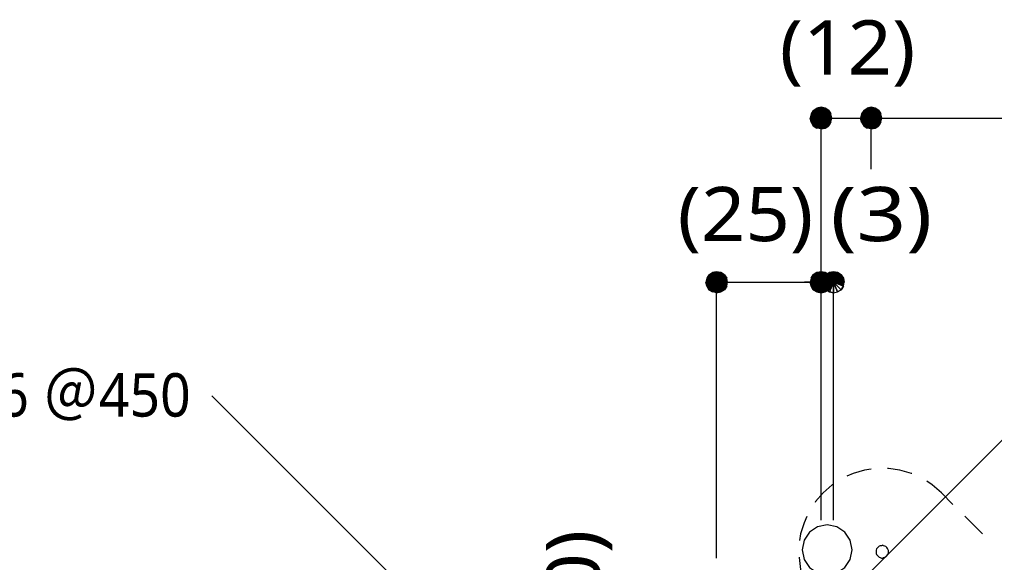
# Model space of a CAD drawing. Header units: millimetres. Extents: x 0 to 420, y 0 to 297.
# Drawn here: x 40.58 to 87.27, y 117.96 to 143.97 of the extents above; entities that cross this region are included whole.
import ezdxf
from ezdxf.enums import TextEntityAlignment as Align

# ---------------------------------------------------------------- set-up
doc = ezdxf.new("R2010")
doc.units = ezdxf.units.MM
doc.styles.add('kst32b', font='NotoSansJP-Variable.ttf')

msp = doc.modelspace()

# ---------------------------------------------------------------- hatches: boundary and pattern name
h = msp.add_hatch(color=7)
h.paths.add_polyline_path([(78.973, 139.763), (78.761, 139.721), (78.973, 139.234), (78.973, 139.763)])
h.paths.add_polyline_path([(78.761, 139.721), (78.973, 139.234), (78.592, 139.615), (78.761, 139.721)])
h.paths.add_polyline_path([(78.973, 139.234), (78.592, 139.615), (78.486, 139.446), (78.973, 139.234)])
for points in [[(79.163, 139.721), (78.973, 139.763), (78.973, 139.234), (79.163, 139.721)], [(81.555, 139.721), (81.365, 139.763), (81.365, 139.234), (81.555, 139.721)], [(74.168, 131.847), (73.956, 131.889), (73.956, 131.381), (74.168, 131.847)]]:
    msp.add_hatch(color=7).paths.add_polyline_path(points)
h = msp.add_hatch(color=7)
h.paths.add_polyline_path([(79.481, 139.234), (79.438, 139.446), (78.973, 139.234), (79.481, 139.234)])
h.paths.add_polyline_path([(79.438, 139.446), (78.973, 139.234), (79.333, 139.615), (79.438, 139.446)])
h.paths.add_polyline_path([(78.973, 139.234), (79.333, 139.615), (79.163, 139.721), (78.973, 139.234)])
h = msp.add_hatch(color=7)
h.paths.add_polyline_path([(81.365, 139.763), (81.174, 139.721), (81.365, 139.234), (81.365, 139.763)])
h.paths.add_polyline_path([(81.174, 139.721), (81.365, 139.234), (81.005, 139.615), (81.174, 139.721)])
h.paths.add_polyline_path([(81.365, 139.234), (81.005, 139.615), (80.899, 139.446), (81.365, 139.234)])
h = msp.add_hatch(color=7)
h.paths.add_polyline_path([(81.873, 139.234), (81.83, 139.446), (81.365, 139.234), (81.873, 139.234)])
h.paths.add_polyline_path([(81.83, 139.446), (81.365, 139.234), (81.725, 139.615), (81.83, 139.446)])
h.paths.add_polyline_path([(81.365, 139.234), (81.725, 139.615), (81.555, 139.721), (81.365, 139.234)])
h = msp.add_hatch(color=7)
h.paths.add_polyline_path([(78.486, 139.446), (78.444, 139.234), (78.973, 139.234), (78.486, 139.446)])
h.paths.add_polyline_path([(78.444, 139.234), (78.973, 139.234), (78.486, 139.044), (78.444, 139.234)])
h.paths.add_polyline_path([(78.973, 139.234), (78.486, 139.044), (78.592, 138.875), (78.973, 139.234)])
h = msp.add_hatch(color=7)
h.paths.add_polyline_path([(78.592, 138.875), (78.761, 138.769), (78.973, 139.234), (78.592, 138.875)])
h.paths.add_polyline_path([(78.761, 138.769), (78.973, 139.234), (78.973, 138.726), (78.761, 138.769)])
h.paths.add_polyline_path([(78.973, 139.234), (78.973, 138.726), (79.163, 138.769), (78.973, 139.234)])
h = msp.add_hatch(color=7)
h.paths.add_polyline_path([(79.163, 138.769), (79.333, 138.875), (78.973, 139.234), (79.163, 138.769)])
h.paths.add_polyline_path([(79.333, 138.875), (78.973, 139.234), (79.438, 139.044), (79.333, 138.875)])
h.paths.add_polyline_path([(78.973, 139.234), (79.438, 139.044), (79.481, 139.234), (78.973, 139.234)])
h = msp.add_hatch(color=7)
h.paths.add_polyline_path([(80.899, 139.446), (80.857, 139.234), (81.365, 139.234), (80.899, 139.446)])
h.paths.add_polyline_path([(80.857, 139.234), (81.365, 139.234), (80.899, 139.044), (80.857, 139.234)])
h.paths.add_polyline_path([(81.365, 139.234), (80.899, 139.044), (81.005, 138.875), (81.365, 139.234)])
h = msp.add_hatch(color=7)
h.paths.add_polyline_path([(81.005, 138.875), (81.174, 138.769), (81.365, 139.234), (81.005, 138.875)])
h.paths.add_polyline_path([(81.174, 138.769), (81.365, 139.234), (81.365, 138.726), (81.174, 138.769)])
h.paths.add_polyline_path([(81.365, 139.234), (81.365, 138.726), (81.555, 138.769), (81.365, 139.234)])
h = msp.add_hatch(color=7)
h.paths.add_polyline_path([(81.555, 138.769), (81.725, 138.875), (81.365, 139.234), (81.555, 138.769)])
h.paths.add_polyline_path([(81.725, 138.875), (81.365, 139.234), (81.83, 139.044), (81.725, 138.875)])
h.paths.add_polyline_path([(81.365, 139.234), (81.83, 139.044), (81.873, 139.234), (81.365, 139.234)])
h = msp.add_hatch(color=7)
h.paths.add_polyline_path([(73.956, 131.889), (73.766, 131.847), (73.956, 131.381), (73.956, 131.889)])
h.paths.add_polyline_path([(73.766, 131.847), (73.956, 131.381), (73.596, 131.741), (73.766, 131.847)])
h.paths.add_polyline_path([(73.956, 131.381), (73.596, 131.741), (73.491, 131.572), (73.956, 131.381)])
h = msp.add_hatch(color=7)
h.paths.add_polyline_path([(74.486, 131.381), (74.443, 131.572), (73.956, 131.381), (74.486, 131.381)])
h.paths.add_polyline_path([(74.443, 131.572), (73.956, 131.381), (74.337, 131.741), (74.443, 131.572)])
h.paths.add_polyline_path([(73.956, 131.381), (74.337, 131.741), (74.168, 131.847), (73.956, 131.381)])
h = msp.add_hatch(color=7)
h.paths.add_polyline_path([(78.761, 131.847), (78.592, 131.741), (78.973, 131.381), (78.761, 131.847)])
h.paths.add_polyline_path([(78.592, 131.741), (78.973, 131.381), (78.486, 131.572), (78.592, 131.741)])
h.paths.add_polyline_path([(78.973, 131.381), (78.486, 131.572), (78.444, 131.381), (78.973, 131.381)])
h = msp.add_hatch(color=7)
h.paths.add_polyline_path([(78.973, 131.889), (78.761, 131.847), (78.973, 131.381), (78.973, 131.889)])
h.paths.add_polyline_path([(78.761, 131.847), (78.973, 131.381), (78.592, 131.741), (78.761, 131.847)])
h.paths.add_polyline_path([(78.973, 131.381), (78.592, 131.741), (78.486, 131.572), (78.973, 131.381)])
h = msp.add_hatch(color=7)
h.paths.add_polyline_path([(79.333, 131.741), (79.163, 131.847), (78.973, 131.381), (79.333, 131.741)])
h.paths.add_polyline_path([(79.163, 131.847), (78.973, 131.381), (78.973, 131.889), (79.163, 131.847)])
h.paths.add_polyline_path([(78.973, 131.381), (78.973, 131.889), (78.761, 131.847), (78.973, 131.381)])
h = msp.add_hatch(color=7)
h.paths.add_polyline_path([(79.438, 131.572), (79.333, 131.741), (78.973, 131.381), (79.438, 131.572)])
h.paths.add_polyline_path([(79.333, 131.741), (78.973, 131.381), (79.163, 131.847), (79.333, 131.741)])
h.paths.add_polyline_path([(78.973, 131.381), (79.163, 131.847), (78.973, 131.889), (78.973, 131.381)])
h = msp.add_hatch(color=7)
h.paths.add_polyline_path([(79.438, 131.191), (79.481, 131.381), (78.973, 131.381), (79.438, 131.191)])
h.paths.add_polyline_path([(79.481, 131.381), (78.973, 131.381), (79.438, 131.572), (79.481, 131.381)])
h.paths.add_polyline_path([(78.973, 131.381), (79.438, 131.572), (79.333, 131.741), (78.973, 131.381)])
h = msp.add_hatch(color=7)
h.paths.add_polyline_path([(79.206, 131.741), (79.1, 131.572), (79.566, 131.381), (79.206, 131.741)])
h.paths.add_polyline_path([(79.1, 131.572), (79.566, 131.381), (79.058, 131.381), (79.1, 131.572)])
h.paths.add_polyline_path([(79.566, 131.381), (79.058, 131.381), (79.1, 131.191), (79.566, 131.381)])
h = msp.add_hatch(color=7)
h.paths.add_polyline_path([(79.566, 131.889), (79.375, 131.847), (79.566, 131.381), (79.566, 131.889)])
h.paths.add_polyline_path([(79.375, 131.847), (79.566, 131.381), (79.206, 131.741), (79.375, 131.847)])
h.paths.add_polyline_path([(79.566, 131.381), (79.206, 131.741), (79.1, 131.572), (79.566, 131.381)])
h = msp.add_hatch(color=7)
h.paths.add_polyline_path([(79.756, 131.847), (79.566, 131.889), (79.566, 131.381), (79.756, 131.847)])
h.paths.add_polyline_path([(79.566, 131.889), (79.566, 131.381), (79.375, 131.847), (79.566, 131.889)])
h.paths.add_polyline_path([(79.566, 131.381), (79.375, 131.847), (79.206, 131.741), (79.566, 131.381)])
h = msp.add_hatch(color=7)
h.paths.add_polyline_path([(79.925, 131.741), (79.756, 131.847), (79.566, 131.381), (79.925, 131.741)])
h.paths.add_polyline_path([(79.756, 131.847), (79.566, 131.381), (79.566, 131.889), (79.756, 131.847)])
h = msp.add_hatch(color=7)
h.paths.add_polyline_path([(80.074, 131.381), (80.031, 131.572), (79.566, 131.381), (80.074, 131.381)])
h.paths.add_polyline_path([(80.031, 131.572), (79.566, 131.381), (79.925, 131.741), (80.031, 131.572)])
h.paths.add_polyline_path([(79.566, 131.381), (79.925, 131.741), (79.756, 131.847), (79.566, 131.381)])
h = msp.add_hatch(color=7)
h.paths.add_polyline_path([(80.031, 131.191), (80.074, 131.381), (79.566, 131.381), (80.031, 131.191)])
h.paths.add_polyline_path([(80.074, 131.381), (79.566, 131.381), (80.031, 131.572), (80.074, 131.381)])
h.paths.add_polyline_path([(79.566, 131.381), (80.031, 131.572), (79.925, 131.741), (79.566, 131.381)])
h = msp.add_hatch(color=7)
h.paths.add_polyline_path([(73.491, 131.572), (73.448, 131.381), (73.956, 131.381), (73.491, 131.572)])
h.paths.add_polyline_path([(73.448, 131.381), (73.956, 131.381), (73.491, 131.191), (73.448, 131.381)])
h.paths.add_polyline_path([(73.956, 131.381), (73.491, 131.191), (73.596, 131.022), (73.956, 131.381)])
h = msp.add_hatch(color=7)
h.paths.add_polyline_path([(73.596, 131.022), (73.766, 130.916), (73.956, 131.381), (73.596, 131.022)])
h.paths.add_polyline_path([(73.766, 130.916), (73.956, 131.381), (73.956, 130.873), (73.766, 130.916)])
h.paths.add_polyline_path([(73.956, 131.381), (73.956, 130.873), (74.168, 130.916), (73.956, 131.381)])
h = msp.add_hatch(color=7)
h.paths.add_polyline_path([(74.168, 130.916), (74.337, 131.022), (73.956, 131.381), (74.168, 130.916)])
h.paths.add_polyline_path([(74.337, 131.022), (73.956, 131.381), (74.443, 131.191), (74.337, 131.022)])
h.paths.add_polyline_path([(73.956, 131.381), (74.443, 131.191), (74.486, 131.381), (73.956, 131.381)])
h = msp.add_hatch(color=7)
h.paths.add_polyline_path([(78.486, 131.572), (78.444, 131.381), (78.973, 131.381), (78.486, 131.572)])
h.paths.add_polyline_path([(78.444, 131.381), (78.973, 131.381), (78.486, 131.191), (78.444, 131.381)])
h.paths.add_polyline_path([(78.973, 131.381), (78.486, 131.191), (78.592, 131.022), (78.973, 131.381)])
h = msp.add_hatch(color=7)
h.paths.add_polyline_path([(78.444, 131.381), (78.486, 131.191), (78.973, 131.381), (78.444, 131.381)])
h.paths.add_polyline_path([(78.486, 131.191), (78.973, 131.381), (78.592, 131.022), (78.486, 131.191)])
h.paths.add_polyline_path([(78.973, 131.381), (78.592, 131.022), (78.761, 130.916), (78.973, 131.381)])
h = msp.add_hatch(color=7)
h.paths.add_polyline_path([(78.592, 131.022), (78.761, 130.916), (78.973, 131.381), (78.592, 131.022)])
h.paths.add_polyline_path([(78.761, 130.916), (78.973, 131.381), (78.973, 130.873), (78.761, 130.916)])
h = msp.add_hatch(color=7)
h.paths.add_polyline_path([(78.761, 130.916), (78.973, 130.873), (78.973, 131.381), (78.761, 130.916)])
h.paths.add_polyline_path([(78.973, 130.873), (78.973, 131.381), (79.163, 130.916), (78.973, 130.873)])
h.paths.add_polyline_path([(78.973, 131.381), (79.163, 130.916), (79.333, 131.022), (78.973, 131.381)])
h = msp.add_hatch(color=7)
h.paths.add_polyline_path([(79.333, 131.022), (79.438, 131.191), (78.973, 131.381), (79.333, 131.022)])
h.paths.add_polyline_path([(79.438, 131.191), (78.973, 131.381), (79.481, 131.381), (79.438, 131.191)])
h.paths.add_polyline_path([(78.973, 131.381), (79.481, 131.381), (79.438, 131.572), (78.973, 131.381)])
h = msp.add_hatch(color=7)
h.paths.add_polyline_path([(78.973, 130.873), (79.163, 130.916), (78.973, 131.381), (78.973, 130.873)])
h.paths.add_polyline_path([(79.163, 130.916), (78.973, 131.381), (79.333, 131.022), (79.163, 130.916)])
h.paths.add_polyline_path([(78.973, 131.381), (79.333, 131.022), (79.438, 131.191), (78.973, 131.381)])
h = msp.add_hatch(color=7)
h.paths.add_polyline_path([(79.1, 131.572), (79.058, 131.381), (79.566, 131.381), (79.1, 131.572)])
h.paths.add_polyline_path([(79.058, 131.381), (79.566, 131.381), (79.1, 131.191), (79.058, 131.381)])
h.paths.add_polyline_path([(79.566, 131.381), (79.1, 131.191), (79.206, 131.022), (79.566, 131.381)])
h = msp.add_hatch(color=7)
h.paths.add_polyline_path([(79.1, 131.191), (79.206, 131.022), (79.566, 131.381), (79.1, 131.191)])
h.paths.add_polyline_path([(79.206, 131.022), (79.566, 131.381), (79.375, 130.916), (79.206, 131.022)])
h.paths.add_polyline_path([(79.566, 131.381), (79.375, 130.916), (79.566, 130.873), (79.566, 131.381)])
h = msp.add_hatch(color=7)
h.paths.add_polyline_path([(79.206, 131.022), (79.375, 130.916), (79.566, 131.381), (79.206, 131.022)])
h.paths.add_polyline_path([(79.375, 130.916), (79.566, 131.381), (79.566, 130.873), (79.375, 130.916)])
h.paths.add_polyline_path([(79.566, 131.381), (79.566, 130.873), (79.756, 130.916), (79.566, 131.381)])
h = msp.add_hatch(color=7)
h.paths.add_polyline_path([(79.756, 130.916), (79.925, 131.022), (79.566, 131.381), (79.756, 130.916)])
h.paths.add_polyline_path([(79.925, 131.022), (79.566, 131.381), (80.031, 131.191), (79.925, 131.022)])
h.paths.add_polyline_path([(79.566, 131.381), (80.031, 131.191), (80.074, 131.381), (79.566, 131.381)])
h = msp.add_hatch(color=7)
h.paths.add_polyline_path([(79.566, 130.873), (79.756, 130.916), (79.566, 131.381), (79.566, 130.873)])
h.paths.add_polyline_path([(79.756, 130.916), (79.566, 131.381), (79.925, 131.022), (79.756, 130.916)])
h.paths.add_polyline_path([(79.566, 131.381), (79.925, 131.022), (80.031, 131.191), (79.566, 131.381)])

# ---------------------------------------------------------------- linework, layer by layer
at = {"lineweight": 0}
for points in [[(78.973, 139.234), (78.592, 139.615), (78.486, 139.446)], [(78.761, 139.721), (78.973, 139.234), (78.592, 139.615)], [(78.973, 139.763), (78.761, 139.721), (78.973, 139.234)], [(79.163, 139.721), (78.973, 139.763), (78.973, 139.234)], [(78.973, 139.234), (79.333, 139.615), (79.163, 139.721)], [(79.438, 139.446), (78.973, 139.234), (79.333, 139.615)], [(81.365, 139.234), (81.005, 139.615), (80.899, 139.446)], [(81.174, 139.721), (81.365, 139.234), (81.005, 139.615)], [(81.365, 139.763), (81.174, 139.721), (81.365, 139.234)], [(81.555, 139.721), (81.365, 139.763), (81.365, 139.234)], [(81.365, 139.234), (81.725, 139.615), (81.555, 139.721)], [(81.83, 139.446), (81.365, 139.234), (81.725, 139.615)], [(78.486, 139.446), (78.444, 139.234), (78.973, 139.234)], [(78.444, 139.234), (78.973, 139.234), (78.486, 139.044)], [(78.973, 139.234), (78.486, 139.044), (78.592, 138.875)], [(78.592, 138.875), (78.761, 138.769), (78.973, 139.234)], [(78.761, 138.769), (78.973, 139.234), (78.973, 138.726)], [(79.481, 139.234), (79.438, 139.446), (78.973, 139.234)], [(78.973, 139.234), (78.973, 138.726), (79.163, 138.769)], [(79.163, 138.769), (79.333, 138.875), (78.973, 139.234)], [(79.333, 138.875), (78.973, 139.234), (79.438, 139.044)], [(78.973, 139.234), (79.438, 139.044), (79.481, 139.234)], [(80.899, 139.446), (80.857, 139.234), (81.365, 139.234)], [(80.857, 139.234), (81.365, 139.234), (80.899, 139.044)], [(81.365, 139.234), (80.899, 139.044), (81.005, 138.875)], [(81.005, 138.875), (81.174, 138.769), (81.365, 139.234)], [(81.174, 138.769), (81.365, 139.234), (81.365, 138.726)], [(81.873, 139.234), (81.83, 139.446), (81.365, 139.234)], [(81.365, 139.234), (81.365, 138.726), (81.555, 138.769)], [(81.555, 138.769), (81.725, 138.875), (81.365, 139.234)], [(81.725, 138.875), (81.365, 139.234), (81.83, 139.044)], [(81.365, 139.234), (81.83, 139.044), (81.873, 139.234)], [(73.956, 131.381), (73.596, 131.741), (73.491, 131.572)], [(73.766, 131.847), (73.956, 131.381), (73.596, 131.741)], [(73.956, 131.889), (73.766, 131.847), (73.956, 131.381)], [(74.168, 131.847), (73.956, 131.889), (73.956, 131.381)], [(73.956, 131.381), (74.337, 131.741), (74.168, 131.847)], [(74.443, 131.572), (73.956, 131.381), (74.337, 131.741)], [(78.592, 131.741), (78.973, 131.381), (78.486, 131.572)], [(78.973, 131.381), (78.592, 131.741), (78.486, 131.572)], [(78.761, 131.847), (78.592, 131.741), (78.973, 131.381)], [(78.761, 131.847), (78.973, 131.381), (78.592, 131.741)], [(78.973, 131.381), (78.973, 131.889), (78.761, 131.847)], [(78.973, 131.889), (78.761, 131.847), (78.973, 131.381)], [(79.163, 131.847), (78.973, 131.381), (78.973, 131.889)], [(78.973, 131.381), (79.163, 131.847), (78.973, 131.889)], [(79.333, 131.741), (79.163, 131.847), (78.973, 131.381)], [(79.333, 131.741), (78.973, 131.381), (79.163, 131.847)], [(78.973, 131.381), (79.438, 131.572), (79.333, 131.741)], [(79.438, 131.572), (79.333, 131.741), (78.973, 131.381)], [(79.566, 131.381), (79.206, 131.741), (79.1, 131.572)], [(79.206, 131.741), (79.1, 131.572), (79.566, 131.381)], [(79.375, 131.847), (79.566, 131.381), (79.206, 131.741)], [(79.566, 131.381), (79.375, 131.847), (79.206, 131.741)], [(79.566, 131.889), (79.375, 131.847), (79.566, 131.381)], [(79.566, 131.889), (79.566, 131.381), (79.375, 131.847)], [(79.756, 131.847), (79.566, 131.889), (79.566, 131.381)], [(79.756, 131.847), (79.566, 131.381), (79.566, 131.889)], [(79.566, 131.381), (79.925, 131.741), (79.756, 131.847)], [(79.925, 131.741), (79.756, 131.847), (79.566, 131.381)], [(80.031, 131.572), (79.566, 131.381), (79.925, 131.741)], [(79.566, 131.381), (80.031, 131.572), (79.925, 131.741)], [(73.491, 131.572), (73.448, 131.381), (73.956, 131.381)], [(73.448, 131.381), (73.956, 131.381), (73.491, 131.191)], [(73.956, 131.381), (73.491, 131.191), (73.596, 131.022)], [(73.596, 131.022), (73.766, 130.916), (73.956, 131.381)], [(73.766, 130.916), (73.956, 131.381), (73.956, 130.873)], [(74.486, 131.381), (74.443, 131.572), (73.956, 131.381)], [(73.956, 131.381), (73.956, 130.873), (74.168, 130.916)], [(74.168, 130.916), (74.337, 131.022), (73.956, 131.381)], [(74.337, 131.022), (73.956, 131.381), (74.443, 131.191)], [(73.956, 131.381), (74.443, 131.191), (74.486, 131.381)], [(78.973, 131.381), (78.486, 131.572), (78.444, 131.381)], [(78.486, 131.572), (78.444, 131.381), (78.973, 131.381)], [(78.444, 131.381), (78.486, 131.191), (78.973, 131.381)], [(78.444, 131.381), (78.973, 131.381), (78.486, 131.191)], [(78.486, 131.191), (78.973, 131.381), (78.592, 131.022)], [(78.973, 131.381), (78.486, 131.191), (78.592, 131.022)], [(78.973, 131.381), (78.592, 131.022), (78.761, 130.916)], [(78.592, 131.022), (78.761, 130.916), (78.973, 131.381)], [(78.761, 130.916), (78.973, 130.873), (78.973, 131.381)], [(78.761, 130.916), (78.973, 131.381), (78.973, 130.873)], [(79.481, 131.381), (78.973, 131.381), (79.438, 131.572)], [(78.973, 131.381), (79.481, 131.381), (79.438, 131.572)], [(78.973, 130.873), (79.163, 130.916), (78.973, 131.381)], [(79.163, 130.916), (78.973, 131.381), (79.333, 131.022)], [(78.973, 131.381), (79.333, 131.022), (79.438, 131.191)], [(79.438, 131.191), (79.481, 131.381), (78.973, 131.381)], [(78.973, 130.873), (78.973, 131.381), (79.163, 130.916)], [(78.973, 131.381), (79.163, 130.916), (79.333, 131.022)], [(79.333, 131.022), (79.438, 131.191), (78.973, 131.381)], [(79.438, 131.191), (78.973, 131.381), (79.481, 131.381)], [(79.1, 131.572), (79.058, 131.381), (79.566, 131.381)], [(79.1, 131.572), (79.566, 131.381), (79.058, 131.381)], [(79.058, 131.381), (79.566, 131.381), (79.1, 131.191)], [(79.566, 131.381), (79.058, 131.381), (79.1, 131.191)], [(79.566, 131.381), (79.1, 131.191), (79.206, 131.022)], [(79.1, 131.191), (79.206, 131.022), (79.566, 131.381)], [(79.206, 131.022), (79.375, 130.916), (79.566, 131.381)], [(79.206, 131.022), (79.566, 131.381), (79.375, 130.916)], [(79.375, 130.916), (79.566, 131.381), (79.566, 130.873)], [(79.566, 131.381), (79.375, 130.916), (79.566, 130.873)], [(80.074, 131.381), (80.031, 131.572), (79.566, 131.381)], [(80.074, 131.381), (79.566, 131.381), (80.031, 131.572)], [(79.566, 131.381), (79.566, 130.873), (79.756, 130.916)], [(79.756, 130.916), (79.925, 131.022), (79.566, 131.381)], [(79.925, 131.022), (79.566, 131.381), (80.031, 131.191)], [(79.566, 131.381), (80.031, 131.191), (80.074, 131.381)], [(79.566, 130.873), (79.756, 130.916), (79.566, 131.381)], [(79.756, 130.916), (79.566, 131.381), (79.925, 131.022)], [(79.566, 131.381), (79.925, 131.022), (80.031, 131.191)], [(80.031, 131.191), (80.074, 131.381), (79.566, 131.381)]]:
    msp.add_lwpolyline(points, close=True, dxfattribs=at)
at = {"lineweight": 13}
for points in [[(78.973, 131.403), (78.973, 139.277)], [(79.375, 139.234), (81.365, 139.234)], [(81.365, 136.8), (81.365, 139.277)], [(81.365, 139.234), (102.299, 139.234)], [(73.956, 118.173), (73.956, 131.424)], [(74.359, 131.381), (78.571, 131.381)], [(78.571, 131.381), (78.169, 131.381)], [(78.973, 119.994), (78.973, 131.424)], [(78.973, 131.381), (79.566, 131.381)], [(78.973, 131.36), (78.973, 131.339)], [(79.566, 119.994), (79.566, 131.424)], [(79.566, 131.36), (79.566, 131.339)], [(79.968, 116.163), (91.207, 127.402)], [(63.563, 112.162), (49.784, 125.942)], [(81.365, 122.428), (81.047, 122.386), (80.497, 122.216), (80.201, 122.089)], [(83.312, 122.216), (83.291, 122.216), (82.741, 122.386), (82.19, 122.47), (82.148, 122.47)], [(79.523, 121.687), (79.502, 121.687), (79.058, 121.306), (78.698, 120.883), (78.677, 120.84)], [(84.73, 121.306), (84.286, 121.687), (84.032, 121.856)], [(85.281, 120.735), (84.73, 121.306)], [(78.274, 120.163), (78.147, 119.867), (77.978, 119.338), (77.936, 119.02)], [(86.699, 119.338), (85.852, 120.184)], [(77.915, 118.216), (77.915, 118.195), (77.978, 117.623), (78.147, 117.073), (78.169, 117.052)]]:
    msp.add_lwpolyline(points, dxfattribs=at)
for points in [[(80.455, 118.565), (80.361, 119.031), (80.104, 119.411), (79.724, 119.667), (79.259, 119.761), (78.793, 119.667), (78.413, 119.411), (78.157, 119.031), (78.063, 118.565), (78.157, 118.1), (78.413, 117.719), (78.793, 117.463), (79.259, 117.369), (79.724, 117.463), (80.104, 117.719), (80.361, 118.1)], [(82.19, 118.47), (82.19, 118.533), (82.169, 118.597), (82.148, 118.639), (82.106, 118.681), (82.063, 118.724), (82.021, 118.745), (81.957, 118.766), (81.915, 118.787), (81.852, 118.766), (81.788, 118.766), (81.746, 118.745), (81.703, 118.703), (81.661, 118.66), (81.619, 118.618), (81.598, 118.554), (81.598, 118.512), (81.598, 118.449), (81.598, 118.385), (81.619, 118.343), (81.661, 118.3), (81.703, 118.258), (81.746, 118.216), (81.788, 118.195), (81.852, 118.173), (81.915, 118.173), (81.957, 118.195), (82.021, 118.216), (82.063, 118.237), (82.106, 118.279), (82.148, 118.322), (82.169, 118.364), (82.19, 118.427)]]:
    msp.add_lwpolyline(points, close=True, dxfattribs=at)

# ---------------------------------------------------------------- texts
at = {"style": 'kst32b'}
for s, height, p, p2 in [('(12)', 2.5989, (76.983, 141.33), (83.48, 141.33)), ('(25)', 2.5989, (72.094, 133.35), (78.591, 133.35)), ('(3)', 2.5989, (79.417, 133.35), (84.29, 133.35)), ('P-1.2X16 ＠450', 2.07913, (30.586, 124.947), (48.778, 124.947)), ('(10)', 2.5989, (68.39, 113.03), (68.39, 119.527))]:
    msp.add_text(s, height=height, dxfattribs=at).set_placement(p, p2, align=Align.FIT)

doc.saveas('drawing.dxf')
